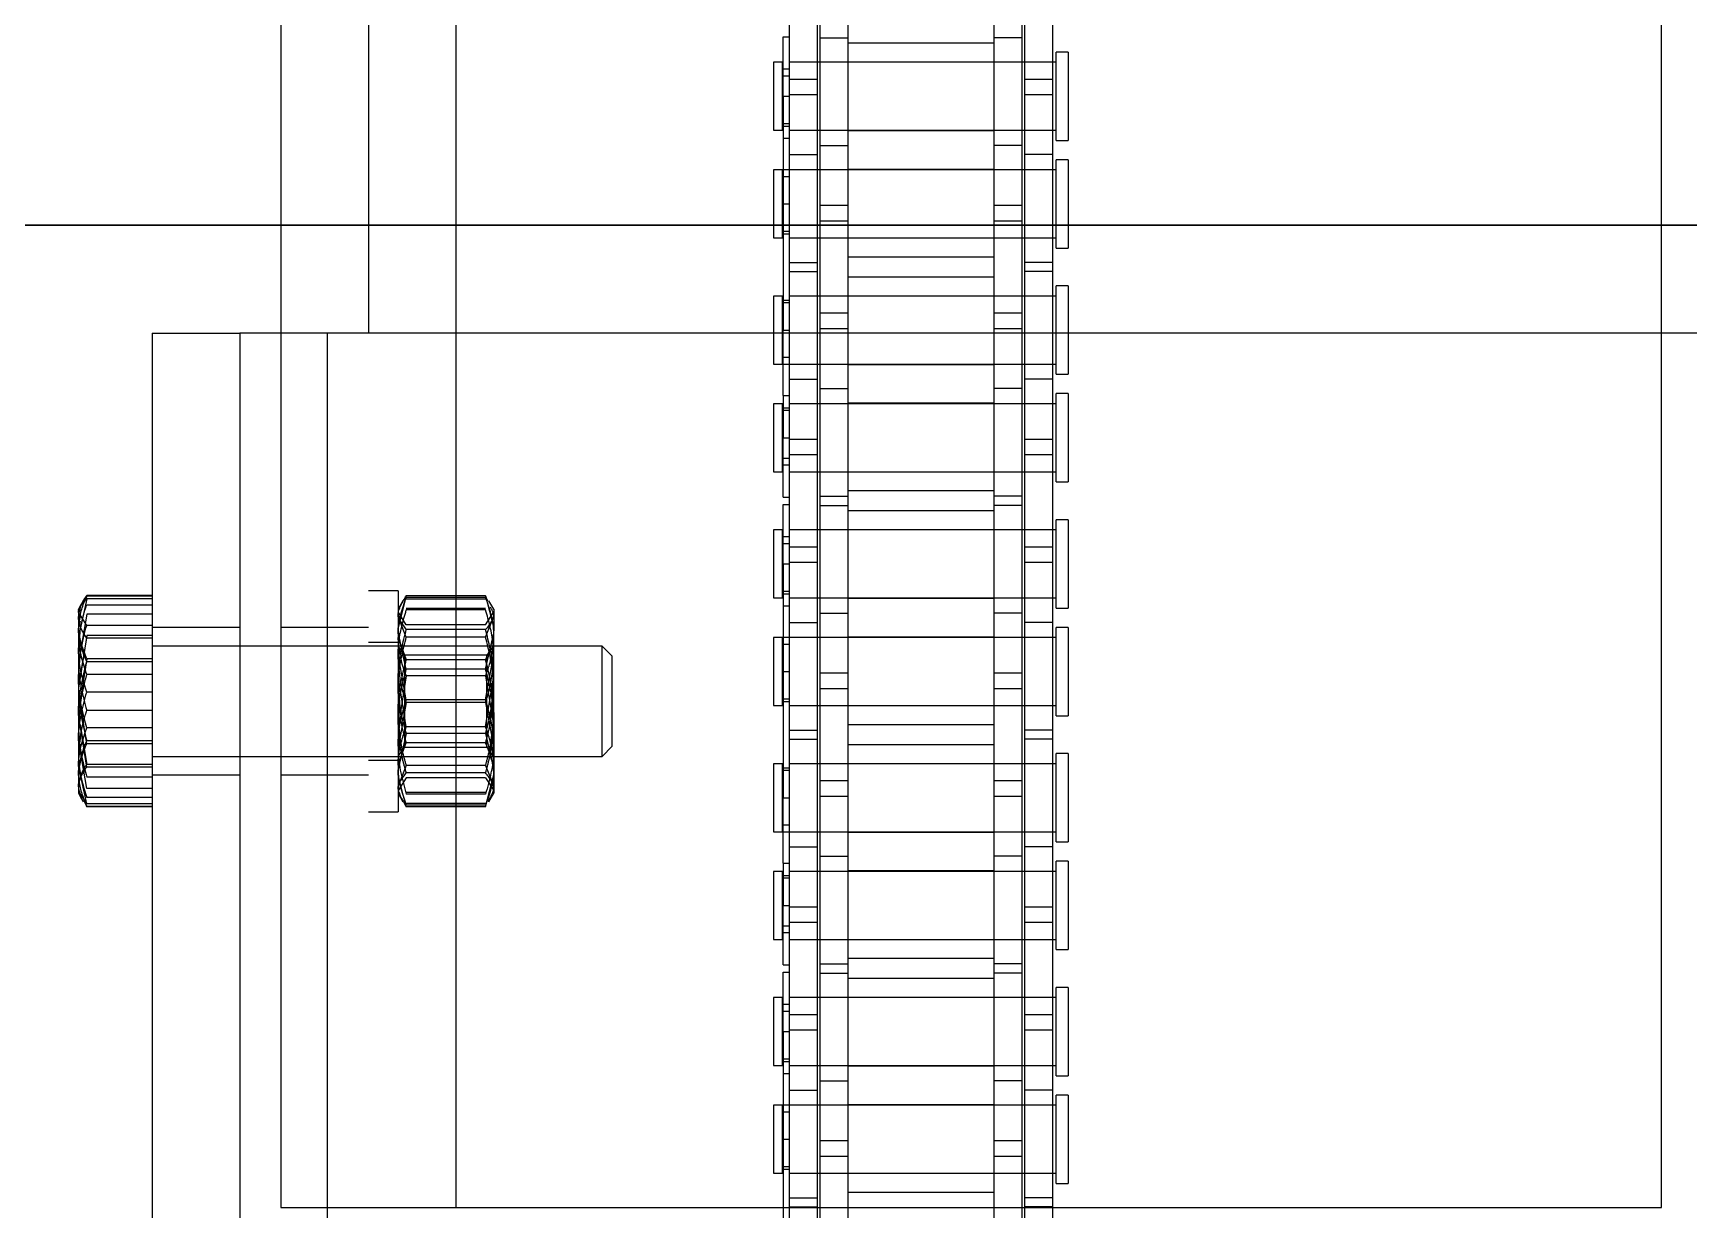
# Model space of a CAD drawing. Header units: metres. Extents: x 0 to 63075, y 0 to 44550.
# Drawn here: x 14301.8 to 14391.7, y 28099.4 to 28163.3 of the extents above; entities that cross this region are included whole.
import ezdxf

# ---------------------------------------------------------------- set-up
doc = ezdxf.new("R2010")
doc.units = ezdxf.units.M
doc.header["$LTSCALE"] = 75
for name, pattern in [('CENTER2', [28.575, 19.05, -3.175, 3.175, -3.175]), ('CENTERX2', [101.6, 63.5, -12.7, 12.7, -12.7]), ('HIDDEN2', [4.7625, 3.175, -1.5875])]:
    doc.linetypes.add(name, pattern=pattern)
for name, color, linetype in [('SC1', 7, 'CENTER2'), ('SDM', 7, 'Continuous'), ('SL1', 8, 'Continuous'), ('SL4', 4, 'Continuous'), ('ST1', 7, 'HIDDEN2')]:
    doc.layers.add(name, color=color, linetype=linetype)

# ---------------------------------------------------------------- blocks, each defined once
blk = doc.blocks.new('A$C29c634ac')
at = {"layer": 'SL1'}
for p, q in [((0, 5484.469), (12183.076, 5484.469)), ((8784.275, 5484.469), (0, 5484.469))]:
    blk.add_line(p, q, dxfattribs=at)
blk = doc.blocks.new('A$Ca53c419a')
at = {"layer": 'SL4'}
for p, q in [((3691.648, 506.316), (3693.706, 506.763)), ((3692.048, 506.58), (3691.648, 506.316)), ((3692.01, 506.645), (3691.789, 506.518)), ((3692.213, 506.763), (3692.01, 506.645)), ((3693.706, 506.763), (3692.213, 506.763)), ((3698.546, 506.763), (3693.706, 506.763)), ((3702.052, 506.763), (3698.546, 506.763)), ((3701.328, 506.316), (3702.052, 506.763)), ((3702.213, 506.763), (3702.052, 506.763)), ((3702.415, 506.645), (3702.213, 506.763)), ((3691.475, 502.763), (3691.475, 506.316)), ((3691.498, 502.763), (3691.498, 506.316)), ((3691.648, 502.763), (3691.648, 506.316)), ((3695.763, 502.763), (3695.763, 506.316)), ((3701.328, 502.763), (3701.328, 506.316)), ((3702.777, 502.763), (3702.777, 506.316)), ((3702.927, 502.763), (3702.927, 506.316)), ((3702.95, 502.763), (3702.95, 506.316)), ((3717.213, 502.763), (3617.213, 502.763)), ((3717.213, 502.763), (3717.213, 498)), ((3717.213, 498), (3617.213, 498)), ((3694.213, 498), (3694.213, 495.765)), ((3700.213, 495.765), (3700.213, 498)), ((3717.213, 495.765), (3717.213, 498)), ((4619.715, 495.765), (3669.713, 495.765)), ((3669.713, 495.765), (3669.713, 486.24)), ((3664.713, 493.238), (3669.713, 493.238)), ((3669.713, 486.24), (3669.713, 420.765)), ((3669.713, 486.24), (4459.475, 486.24)), ((3669.75, 468.157), (3664.73, 468.157)), ((3669.713, 468.489), (3666.575, 468.489)), ((3669.75, 466.637), (3664.713, 466.637)), ((3669.713, 466.485), (3664.713, 466.485)), ((3669.713, 464.965), (3664.713, 464.965)), ((3669.713, 457.035), (3664.713, 457.035)), ((3669.713, 455.515), (3664.713, 455.515)), ((3669.75, 455.363), (3664.713, 455.363)), ((3669.75, 453.843), (3664.713, 453.843)), ((3669.713, 420.765), (4338.528, 420.765)), ((3717.213, 281.235), (3717.213, 420.765))]:
    blk.add_line(p, q, dxfattribs=at)
for points, knots in [([(3693.706, 506.763), (3693.755, 506.762), (3694.449, 506.756), (3695.13, 506.528), (3695.763, 506.316)], [0, 0, 0, 0, 0.070201, 1, 1, 1, 1]), ([(3695.763, 506.316), (3696.468, 506.499), (3697.386, 506.736), (3698.327, 506.758), (3698.546, 506.763)], [0, 0, 0, 0, 0.768151, 1, 1, 1, 1]), ([(3698.546, 506.763), (3699.289, 506.706), (3700.231, 506.635), (3701.137, 506.372), (3701.328, 506.316)], [0, 0, 0, 0, 0.788999, 1, 1, 1, 1]), ([(3702.052, 506.763), (3702.07, 506.762), (3702.314, 506.756), (3702.554, 506.528), (3702.777, 506.316)], [0, 0, 0, 0, 0.070201, 1, 1, 1, 1])]:
    blk.add_open_spline(points, degree=3, knots=knots, dxfattribs=at)
at = {"layer": 'ST1'}
for p, q in [((3691.775, 506.459), (3691.475, 506.316)), ((3691.498, 506.316), (3691.826, 506.453)), ((3691.789, 506.518), (3691.758, 506.5)), ((3692.478, 506.316), (3695.092, 506.763)), ((3693.641, 506.316), (3696.498, 506.763)), ((3695.925, 506.673), (3693.783, 506.316)), ((3694.905, 506.316), (3697.272, 506.684)), ((3699.52, 506.316), (3697.153, 506.684)), ((3700.784, 506.316), (3697.927, 506.763)), ((3698.5, 506.673), (3700.642, 506.316)), ((3701.947, 506.316), (3699.333, 506.763)), ((3702.777, 506.316), (3700.719, 506.763)), ((3701.571, 506.675), (3701.235, 506.763)), ((3702.194, 506.763), (3702.213, 506.763)), ((3702.636, 506.518), (3702.415, 506.645)), ((3702.927, 506.316), (3702.599, 506.453)), ((3702.667, 506.5), (3702.636, 506.518)), ((3691.475, 506.316), (3691.624, 506.355)), ((3691.984, 502.763), (3691.984, 506.316)), ((3692.478, 502.763), (3692.478, 506.316)), ((3693.097, 502.763), (3693.097, 506.316)), ((3693.641, 502.763), (3693.641, 506.316)), ((3693.783, 502.763), (3693.783, 506.316)), ((3694.905, 502.763), (3694.905, 506.316)), ((3695.07, 502.763), (3695.07, 506.316)), ((3696.719, 502.763), (3696.719, 506.316)), ((3697.706, 502.763), (3697.706, 506.316)), ((3698.662, 502.763), (3698.662, 506.316)), ((3699.355, 502.763), (3699.355, 506.316)), ((3699.52, 502.763), (3699.52, 506.316)), ((3700.642, 502.763), (3700.642, 506.316)), ((3700.784, 502.763), (3700.784, 506.316)), ((3701.947, 502.763), (3701.947, 506.316)), ((3702.441, 502.763), (3702.441, 506.316)), ((3693.212, 502.763), (3693.212, 498)), ((3694.213, 502.763), (3694.213, 498)), ((3700.213, 498), (3700.213, 502.763)), ((3701.213, 498), (3701.213, 502.763)), ((3693.212, 495.765), (3693.212, 491.003)), ((3694.213, 495.765), (3694.213, 478.317)), ((3700.213, 478.317), (3700.213, 495.765)), ((3701.213, 491.003), (3701.213, 495.765)), ((3717.213, 493.238), (3717.213, 495.765)), ((3617.213, 493.238), (3717.213, 493.238)), ((3669.713, 493.238), (3717.213, 493.238)), ((3717.213, 420.765), (3717.213, 493.238)), ((4669.713, 491.003), (3669.713, 491.003)), ((3691.213, 491.003), (3691.213, 489.403)), ((3694.013, 491.003), (3694.013, 489.403)), ((3700.412, 489.403), (3700.412, 491.003)), ((3703.213, 489.403), (3703.213, 491.003)), ((3698.812, 489.403), (3691.213, 489.403)), ((3691.483, 488.956), (3693.222, 489.403)), ((3692.213, 489.403), (3691.751, 489.136)), ((3693.053, 488.956), (3692.359, 489.403)), ((3693.733, 488.956), (3692.608, 489.403)), ((3695.465, 488.956), (3693.519, 489.403)), ((3694.213, 489.403), (3694.713, 489.052)), ((3697.138, 488.956), (3694.657, 489.403)), ((3695.824, 488.956), (3698.598, 489.403)), ((3698.601, 488.956), (3695.827, 489.403)), ((3697.287, 488.956), (3699.768, 489.403)), ((3703.213, 489.403), (3698.812, 489.403)), ((3698.96, 488.956), (3700.906, 489.403)), ((3699.713, 489.052), (3700.213, 489.403)), ((3700.692, 488.956), (3701.817, 489.403)), ((3702.942, 488.956), (3701.203, 489.403)), ((3701.372, 488.956), (3702.066, 489.403)), ((3702.674, 489.136), (3702.213, 489.403)), ((3691.483, 484.649), (3691.483, 488.956)), ((3691.573, 484.649), (3691.573, 488.956)), ((3691.665, 484.649), (3691.665, 488.956)), ((3692.176, 484.649), (3692.176, 488.956)), ((3692.25, 484.649), (3692.25, 488.956)), ((3693.053, 484.649), (3693.053, 488.956)), ((3693.321, 484.649), (3693.321, 488.956)), ((3693.733, 484.649), (3693.733, 488.956)), ((3696.905, 489.052), (3694.713, 489.052)), ((3694.713, 489.052), (3694.713, 484.578)), ((3694.962, 484.649), (3694.962, 488.956)), ((3695.465, 484.649), (3695.465, 488.956)), ((3695.824, 484.649), (3695.824, 488.956)), ((3699.713, 489.052), (3696.905, 489.052)), ((3697.138, 484.649), (3697.138, 488.956)), ((3697.287, 484.649), (3697.287, 488.956)), ((3698.601, 484.649), (3698.601, 488.956)), ((3698.96, 484.649), (3698.96, 488.956)), ((3699.463, 484.649), (3699.463, 488.956)), ((3699.713, 484.578), (3699.713, 489.052)), ((3700.692, 484.649), (3700.692, 488.956)), ((3701.104, 484.649), (3701.104, 488.956)), ((3701.372, 484.649), (3701.372, 488.956)), ((3702.175, 484.649), (3702.175, 488.956)), ((3702.249, 484.649), (3702.249, 488.956)), ((3702.76, 484.649), (3702.76, 488.956)), ((3702.852, 484.649), (3702.852, 488.956)), ((3702.942, 484.649), (3702.942, 488.956)), ((3669.713, 486.24), (4459.475, 486.24)), ((3691.483, 484.649), (3693.222, 484.202)), ((3691.751, 484.469), (3692.213, 484.202)), ((3692.608, 484.202), (3692.213, 484.202)), ((3693.053, 484.649), (3692.359, 484.202)), ((3693.733, 484.649), (3692.608, 484.202)), ((3696.598, 484.202), (3692.608, 484.202)), ((3695.465, 484.649), (3693.519, 484.202)), ((3694.713, 484.578), (3694.213, 484.228)), ((3694.213, 484.228), (3696.844, 484.228)), ((3694.213, 484.228), (3694.213, 484.202)), ((3697.138, 484.649), (3694.657, 484.202)), ((3694.713, 484.578), (3699.713, 484.578)), ((3695.824, 484.649), (3698.598, 484.202)), ((3698.601, 484.649), (3695.827, 484.202)), ((3696.598, 484.202), (3701.203, 484.202)), ((3696.844, 484.228), (3700.213, 484.228)), ((3697.287, 484.649), (3699.768, 484.202)), ((3698.96, 484.649), (3700.906, 484.202)), ((3700.213, 484.228), (3699.713, 484.578)), ((3700.213, 484.202), (3700.213, 484.228)), ((3700.692, 484.649), (3701.817, 484.202)), ((3702.942, 484.649), (3701.203, 484.202)), ((3702.213, 484.202), (3701.203, 484.202)), ((3701.372, 484.649), (3702.066, 484.202)), ((3702.213, 484.202), (3702.674, 484.469)), ((3702.643, 484.522), (3702.942, 484.649)), ((3694.213, 478.317), (3700.213, 478.317)), ((3694.213, 478.317), (3694.767, 477.763)), ((3694.767, 477.763), (3699.658, 477.763)), ((3699.658, 477.763), (3700.213, 478.317)), ((3675.272, 469), (3671.582, 469)), ((3671.582, 469), (3671.582, 468.526)), ((3675.272, 468.526), (3675.272, 469)), ((3681.12, 469), (3677.43, 469)), ((3677.43, 469), (3677.43, 468.526)), ((3681.12, 468.526), (3681.12, 469)), ((3687.972, 469), (3684.282, 469)), ((3684.282, 469), (3684.282, 468.526)), ((3687.972, 468.526), (3687.972, 469)), ((3693.82, 469), (3690.13, 469)), ((3690.13, 469), (3690.13, 468.526)), ((3693.82, 468.526), (3693.82, 469)), ((3700.672, 469), (3696.982, 469)), ((3696.982, 469), (3696.982, 468.526)), ((3700.672, 468.526), (3700.672, 469)), ((3706.52, 469), (3702.83, 469)), ((3702.83, 469), (3702.83, 468.526)), ((3706.52, 468.526), (3706.52, 469)), ((3713.372, 469), (3709.682, 469)), ((3709.682, 469), (3709.682, 468.526)), ((3713.372, 468.526), (3713.372, 469)), ((3719.22, 469), (3715.53, 469)), ((3715.53, 469), (3715.53, 468.526)), ((3719.22, 468.526), (3719.22, 469)), ((3726.072, 469), (3722.382, 469)), ((3722.382, 469), (3722.382, 468.526)), ((3726.072, 468.526), (3726.072, 469)), ((3731.92, 469), (3728.23, 469)), ((3728.23, 469), (3728.23, 468.526)), ((3731.92, 468.526), (3731.92, 469)), ((3679.275, 468.489), (3669.713, 468.489)), ((3669.75, 468.157), (3669.75, 466.637)), ((3676.1, 468.157), (3669.75, 468.157)), ((3670.252, 468.157), (3670.252, 466.637)), ((3671.582, 468.526), (3675.272, 468.526)), ((3671.582, 468.157), (3671.582, 466.637)), ((3671.582, 468.157), (3671.582, 453.659)), ((3671.808, 468.489), (3671.808, 468.157)), ((3671.951, 468.526), (3671.951, 468.157)), ((3673.427, 468.489), (3673.427, 468.157)), ((3674.903, 468.157), (3674.903, 468.526)), ((3675.272, 466.637), (3675.272, 468.489)), ((3675.272, 453.659), (3675.272, 468.157)), ((3676.1, 468.157), (3676.1, 466.637)), ((3685.195, 468.157), (3676.1, 468.157)), ((3676.979, 468.157), (3676.979, 468.489)), ((3677.43, 468.526), (3681.12, 468.526)), ((3677.43, 468.157), (3677.43, 466.637)), ((3677.43, 468.157), (3677.43, 453.659)), ((3677.656, 468.489), (3677.656, 468.157)), ((3677.799, 468.526), (3677.799, 468.157)), ((3679.275, 468.489), (3679.275, 468.157)), ((3679.275, 468.489), (3682.506, 468.489)), ((3679.347, 466.637), (3679.347, 468.157)), ((3680.207, 468.157), (3680.207, 466.637)), ((3680.382, 468.489), (3680.382, 468.157)), ((3680.751, 468.157), (3680.751, 468.526)), ((3681.12, 466.637), (3681.12, 468.157)), ((3681.12, 453.659), (3681.12, 468.157)), ((3682.506, 468.489), (3682.506, 468.157)), ((3682.896, 468.489), (3682.896, 468.157)), ((3682.896, 468.489), (3686.127, 468.489)), ((3684.282, 468.526), (3687.972, 468.526)), ((3684.282, 468.157), (3684.282, 466.637)), ((3684.282, 468.157), (3684.282, 453.659)), ((3684.651, 468.526), (3684.651, 468.157)), ((3685.02, 468.489), (3685.02, 468.157)), ((3686.055, 468.157), (3685.195, 468.157)), ((3685.195, 466.637), (3685.195, 468.157)), ((3695.15, 468.157), (3686.055, 468.157)), ((3686.055, 468.157), (3686.055, 466.637)), ((3686.127, 468.489), (3686.127, 468.157)), ((3688.423, 468.489), (3686.127, 468.489)), ((3687.603, 468.157), (3687.603, 468.526)), ((3687.746, 468.489), (3687.746, 468.157)), ((3687.972, 466.637), (3687.972, 468.157)), ((3687.972, 453.659), (3687.972, 468.157)), ((3688.423, 468.489), (3691.975, 468.489)), ((3688.423, 468.489), (3688.423, 468.157)), ((3689.302, 468.157), (3689.302, 466.637)), ((3690.13, 468.526), (3693.82, 468.526)), ((3690.13, 468.489), (3690.13, 466.637)), ((3690.13, 468.157), (3690.13, 453.659)), ((3690.499, 468.526), (3690.499, 468.157)), ((3691.975, 468.489), (3691.975, 468.157)), ((3704.675, 468.489), (3691.975, 468.489)), ((3693.451, 468.157), (3693.451, 468.526)), ((3693.594, 468.489), (3693.594, 468.157)), ((3693.82, 466.637), (3693.82, 468.157)), ((3693.82, 453.659), (3693.82, 468.157)), ((3695.15, 468.157), (3695.15, 466.637)), ((3701.5, 468.157), (3695.15, 468.157)), ((3695.652, 468.157), (3695.652, 466.637)), ((3696.982, 468.526), (3700.672, 468.526)), ((3696.982, 468.157), (3696.982, 466.637)), ((3696.982, 468.157), (3696.982, 453.659)), ((3697.208, 468.489), (3697.208, 468.157)), ((3697.351, 468.526), (3697.351, 468.157)), ((3698.827, 468.489), (3698.827, 468.157)), ((3700.303, 468.157), (3700.303, 468.526)), ((3700.672, 466.637), (3700.672, 468.489)), ((3700.672, 453.659), (3700.672, 468.157)), ((3701.5, 468.157), (3701.5, 466.637)), ((3710.595, 468.157), (3701.5, 468.157)), ((3702.379, 468.157), (3702.379, 468.489)), ((3702.83, 468.526), (3706.52, 468.526)), ((3702.83, 468.157), (3702.83, 466.637)), ((3702.83, 468.157), (3702.83, 453.659)), ((3703.056, 468.489), (3703.056, 468.157)), ((3703.199, 468.526), (3703.199, 468.157)), ((3704.675, 468.489), (3704.675, 468.157)), ((3704.675, 468.489), (3707.906, 468.489)), ((3704.747, 466.637), (3704.747, 468.157)), ((3705.607, 468.157), (3705.607, 466.637)), ((3705.782, 468.489), (3705.782, 468.157)), ((3706.151, 468.157), (3706.151, 468.526)), ((3706.52, 466.637), (3706.52, 468.157)), ((3706.52, 453.659), (3706.52, 468.157)), ((3707.906, 468.489), (3707.906, 468.157)), ((3708.296, 468.489), (3708.296, 468.157)), ((3708.296, 468.489), (3711.527, 468.489)), ((3709.682, 468.526), (3713.372, 468.526)), ((3709.682, 468.157), (3709.682, 466.637)), ((3709.682, 468.157), (3709.682, 453.659)), ((3710.051, 468.526), (3710.051, 468.157)), ((3710.42, 468.489), (3710.42, 468.157)), ((3711.455, 468.157), (3710.595, 468.157)), ((3710.595, 466.637), (3710.595, 468.157)), ((3720.55, 468.157), (3711.455, 468.157)), ((3711.455, 468.157), (3711.455, 466.637)), ((3711.527, 468.489), (3711.527, 468.157)), ((3713.823, 468.489), (3711.527, 468.489)), ((3713.003, 468.157), (3713.003, 468.526)), ((3713.146, 468.489), (3713.146, 468.157)), ((3713.372, 466.637), (3713.372, 468.157)), ((3713.372, 453.659), (3713.372, 468.157)), ((3713.823, 468.489), (3717.375, 468.489)), ((3713.823, 468.489), (3713.823, 468.157)), ((3714.702, 468.157), (3714.702, 466.637)), ((3715.53, 468.526), (3719.22, 468.526)), ((3715.53, 468.489), (3715.53, 466.637)), ((3715.53, 468.157), (3715.53, 453.659)), ((3715.899, 468.526), (3715.899, 468.157)), ((3717.375, 468.489), (3717.375, 468.157)), ((3730.075, 468.489), (3717.375, 468.489)), ((3718.851, 468.157), (3718.851, 468.526)), ((3718.994, 468.489), (3718.994, 468.157)), ((3719.22, 466.637), (3719.22, 468.157)), ((3719.22, 453.659), (3719.22, 468.157)), ((3720.55, 468.157), (3720.55, 466.637)), ((3726.9, 468.157), (3720.55, 468.157)), ((3721.052, 468.157), (3721.052, 466.637)), ((3722.382, 468.526), (3726.072, 468.526)), ((3722.382, 468.157), (3722.382, 466.637)), ((3722.382, 468.157), (3722.382, 453.659)), ((3722.608, 468.489), (3722.608, 468.157)), ((3722.751, 468.526), (3722.751, 468.157)), ((3724.227, 468.489), (3724.227, 468.157)), ((3725.703, 468.157), (3725.703, 468.526)), ((3726.072, 466.637), (3726.072, 468.489)), ((3726.072, 453.659), (3726.072, 468.157)), ((3726.9, 468.157), (3726.9, 466.637)), ((3735.995, 468.157), (3726.9, 468.157)), ((3727.779, 468.157), (3727.779, 468.489)), ((3728.23, 468.526), (3731.92, 468.526)), ((3728.23, 468.157), (3728.23, 466.637)), ((3728.23, 468.157), (3728.23, 453.659)), ((3728.456, 468.489), (3728.456, 468.157)), ((3728.599, 468.526), (3728.599, 468.157)), ((3730.075, 468.489), (3730.075, 468.157)), ((3730.075, 468.489), (3733.306, 468.489)), ((3730.147, 466.637), (3730.147, 468.157)), ((3731.007, 468.157), (3731.007, 466.637)), ((3731.182, 468.489), (3731.182, 468.157)), ((3731.551, 468.157), (3731.551, 468.526)), ((3731.92, 466.637), (3731.92, 468.157)), ((3731.92, 453.659), (3731.92, 468.157)), ((3733.306, 468.489), (3733.306, 468.157)), ((3672.495, 466.485), (3669.713, 466.485)), ((3676.1, 466.637), (3669.75, 466.637)), ((3671.582, 466.485), (3671.582, 464.965)), ((3673.355, 466.485), (3672.495, 466.485)), ((3672.495, 464.965), (3672.495, 466.485)), ((3682.45, 466.485), (3673.355, 466.485)), ((3673.355, 466.485), (3673.355, 464.965)), ((3675.272, 464.965), (3675.272, 466.485)), ((3685.195, 466.637), (3676.1, 466.637)), ((3676.602, 466.485), (3676.602, 464.965)), ((3677.43, 466.485), (3677.43, 464.965)), ((3681.12, 464.965), (3681.12, 466.485)), ((3682.45, 466.485), (3682.45, 464.965)), ((3688.8, 466.485), (3682.45, 466.485)), ((3682.952, 466.485), (3682.952, 464.965)), ((3684.282, 466.485), (3684.282, 464.965)), ((3686.055, 466.637), (3685.195, 466.637)), ((3695.15, 466.637), (3686.055, 466.637)), ((3687.972, 464.965), (3687.972, 466.485)), ((3688.8, 466.485), (3688.8, 464.965)), ((3697.895, 466.485), (3688.8, 466.485)), ((3690.13, 466.485), (3690.13, 464.965)), ((3692.047, 464.965), (3692.047, 466.485)), ((3692.907, 466.485), (3692.907, 464.965)), ((3693.82, 464.965), (3693.82, 466.485)), ((3701.5, 466.637), (3695.15, 466.637)), ((3696.982, 466.485), (3696.982, 464.965)), ((3698.755, 466.485), (3697.895, 466.485)), ((3697.895, 464.965), (3697.895, 466.485)), ((3707.85, 466.485), (3698.755, 466.485)), ((3698.755, 466.485), (3698.755, 464.965)), ((3700.672, 464.965), (3700.672, 466.485)), ((3710.595, 466.637), (3701.5, 466.637)), ((3702.002, 466.485), (3702.002, 464.965)), ((3702.83, 466.485), (3702.83, 464.965)), ((3706.52, 464.965), (3706.52, 466.485)), ((3707.85, 466.485), (3707.85, 464.965)), ((3714.2, 466.485), (3707.85, 466.485)), ((3708.352, 466.485), (3708.352, 464.965)), ((3709.682, 466.485), (3709.682, 464.965)), ((3711.455, 466.637), (3710.595, 466.637)), ((3720.55, 466.637), (3711.455, 466.637)), ((3713.372, 464.965), (3713.372, 466.485)), ((3714.2, 466.485), (3714.2, 464.965)), ((3723.295, 466.485), (3714.2, 466.485)), ((3715.53, 466.485), (3715.53, 464.965)), ((3717.447, 464.965), (3717.447, 466.485)), ((3718.307, 466.485), (3718.307, 464.965)), ((3719.22, 464.965), (3719.22, 466.485)), ((3726.9, 466.637), (3720.55, 466.637)), ((3722.382, 466.485), (3722.382, 464.965)), ((3724.155, 466.485), (3723.295, 466.485)), ((3723.295, 464.965), (3723.295, 466.485)), ((3733.25, 466.485), (3724.155, 466.485)), ((3724.155, 466.485), (3724.155, 464.965)), ((3726.072, 464.965), (3726.072, 466.485)), ((3735.995, 466.637), (3726.9, 466.637)), ((3727.402, 466.485), (3727.402, 464.965)), ((3728.23, 466.485), (3728.23, 464.965)), ((3731.92, 464.965), (3731.92, 466.485)), ((3733.25, 466.485), (3733.25, 464.965)), ((3739.6, 466.485), (3733.25, 466.485)), ((3672.495, 464.965), (3669.713, 464.965)), ((3670.535, 457.035), (3670.535, 464.965)), ((3671.582, 464.965), (3671.582, 457.035)), ((3673.355, 464.965), (3672.495, 464.965)), ((3682.45, 464.965), (3673.355, 464.965)), ((3675.272, 457.035), (3675.272, 464.965)), ((3675.315, 464.965), (3675.315, 457.035)), ((3677.387, 457.035), (3677.387, 464.965)), ((3677.43, 464.965), (3677.43, 457.035)), ((3681.12, 457.035), (3681.12, 464.965)), ((3682.167, 464.965), (3682.167, 457.035)), ((3688.8, 464.965), (3682.45, 464.965)), ((3683.235, 457.035), (3683.235, 464.965)), ((3684.282, 464.965), (3684.282, 457.035)), ((3687.972, 457.035), (3687.972, 464.965)), ((3688.015, 464.965), (3688.015, 457.035)), ((3697.895, 464.965), (3688.8, 464.965)), ((3690.087, 457.035), (3690.087, 464.965)), ((3690.13, 464.965), (3690.13, 457.035)), ((3693.82, 457.035), (3693.82, 464.965)), ((3694.867, 464.965), (3694.867, 457.035)), ((3695.935, 457.035), (3695.935, 464.965)), ((3696.982, 464.965), (3696.982, 457.035)), ((3698.755, 464.965), (3697.895, 464.965)), ((3707.85, 464.965), (3698.755, 464.965)), ((3700.672, 457.035), (3700.672, 464.965)), ((3700.715, 464.965), (3700.715, 457.035)), ((3702.787, 457.035), (3702.787, 464.965)), ((3702.83, 464.965), (3702.83, 457.035)), ((3706.52, 457.035), (3706.52, 464.965)), ((3707.567, 464.965), (3707.567, 457.035)), ((3714.2, 464.965), (3707.85, 464.965)), ((3708.635, 457.035), (3708.635, 464.965)), ((3709.682, 464.965), (3709.682, 457.035)), ((3713.372, 457.035), (3713.372, 464.965)), ((3713.415, 464.965), (3713.415, 457.035)), ((3723.295, 464.965), (3714.2, 464.965)), ((3715.487, 457.035), (3715.487, 464.965)), ((3715.53, 464.965), (3715.53, 457.035)), ((3719.22, 457.035), (3719.22, 464.965)), ((3720.267, 464.965), (3720.267, 457.035)), ((3721.335, 457.035), (3721.335, 464.965)), ((3722.382, 464.965), (3722.382, 457.035)), ((3724.155, 464.965), (3723.295, 464.965)), ((3733.25, 464.965), (3724.155, 464.965)), ((3726.072, 457.035), (3726.072, 464.965)), ((3726.115, 464.965), (3726.115, 457.035)), ((3728.187, 457.035), (3728.187, 464.965)), ((3728.23, 464.965), (3728.23, 457.035)), ((3731.92, 457.035), (3731.92, 464.965)), ((3732.967, 464.965), (3732.967, 457.035)), ((3739.6, 464.965), (3733.25, 464.965)), ((3672.495, 457.035), (3669.713, 457.035)), ((3671.582, 457.035), (3671.582, 455.515)), ((3673.355, 457.035), (3672.495, 457.035)), ((3672.495, 455.515), (3672.495, 457.035)), ((3682.45, 457.035), (3673.355, 457.035)), ((3673.355, 457.035), (3673.355, 455.515)), ((3675.272, 455.515), (3675.272, 457.035)), ((3676.602, 455.515), (3676.602, 457.035)), ((3677.43, 457.035), (3677.43, 455.515)), ((3681.12, 455.515), (3681.12, 457.035)), ((3682.45, 455.515), (3682.45, 457.035)), ((3688.8, 457.035), (3682.45, 457.035)), ((3682.952, 455.515), (3682.952, 457.035)), ((3684.282, 457.035), (3684.282, 455.515)), ((3687.972, 455.515), (3687.972, 457.035)), ((3688.8, 455.515), (3688.8, 457.035)), ((3697.895, 457.035), (3688.8, 457.035)), ((3690.13, 457.035), (3690.13, 455.515)), ((3692.047, 455.515), (3692.047, 457.035)), ((3692.907, 457.035), (3692.907, 455.515)), ((3693.82, 455.515), (3693.82, 457.035)), ((3696.982, 457.035), (3696.982, 455.515)), ((3698.755, 457.035), (3697.895, 457.035)), ((3697.895, 455.515), (3697.895, 457.035)), ((3707.85, 457.035), (3698.755, 457.035)), ((3698.755, 457.035), (3698.755, 455.515)), ((3700.672, 455.515), (3700.672, 457.035)), ((3702.002, 455.515), (3702.002, 457.035)), ((3702.83, 457.035), (3702.83, 455.515)), ((3706.52, 455.515), (3706.52, 457.035)), ((3707.85, 455.515), (3707.85, 457.035)), ((3714.2, 457.035), (3707.85, 457.035)), ((3708.352, 455.515), (3708.352, 457.035)), ((3709.682, 457.035), (3709.682, 455.515)), ((3713.372, 455.515), (3713.372, 457.035)), ((3714.2, 455.515), (3714.2, 457.035)), ((3723.295, 457.035), (3714.2, 457.035)), ((3715.53, 457.035), (3715.53, 455.515)), ((3717.447, 455.515), (3717.447, 457.035)), ((3718.307, 457.035), (3718.307, 455.515)), ((3719.22, 455.515), (3719.22, 457.035)), ((3722.382, 457.035), (3722.382, 455.515)), ((3724.155, 457.035), (3723.295, 457.035)), ((3723.295, 455.515), (3723.295, 457.035)), ((3733.25, 457.035), (3724.155, 457.035)), ((3724.155, 457.035), (3724.155, 455.515)), ((3726.072, 455.515), (3726.072, 457.035)), ((3727.402, 455.515), (3727.402, 457.035)), ((3728.23, 457.035), (3728.23, 455.515)), ((3731.92, 455.515), (3731.92, 457.035)), ((3733.25, 455.515), (3733.25, 457.035)), ((3739.6, 457.035), (3733.25, 457.035)), ((3672.495, 455.515), (3669.713, 455.515)), ((3669.75, 453.843), (3669.75, 455.363)), ((3676.1, 455.363), (3669.75, 455.363)), ((3670.252, 453.843), (3670.252, 455.363)), ((3671.582, 455.363), (3671.582, 453.843)), ((3673.355, 455.515), (3672.495, 455.515)), ((3682.45, 455.515), (3673.355, 455.515)), ((3675.272, 453.843), (3675.272, 455.363)), ((3676.1, 453.843), (3676.1, 455.363)), ((3685.195, 455.363), (3676.1, 455.363)), ((3677.43, 455.363), (3677.43, 453.843)), ((3679.347, 453.843), (3679.347, 455.363)), ((3680.207, 455.363), (3680.207, 453.843)), ((3681.12, 453.843), (3681.12, 455.363)), ((3688.8, 455.515), (3682.45, 455.515)), ((3684.282, 455.363), (3684.282, 453.843)), ((3686.055, 455.363), (3685.195, 455.363)), ((3685.195, 453.843), (3685.195, 455.363)), ((3695.15, 455.363), (3686.055, 455.363)), ((3686.055, 455.363), (3686.055, 453.843)), ((3687.972, 453.843), (3687.972, 455.363)), ((3697.895, 455.515), (3688.8, 455.515)), ((3689.302, 453.843), (3689.302, 455.363)), ((3690.13, 455.363), (3690.13, 453.843)), ((3693.82, 453.843), (3693.82, 455.363)), ((3695.15, 453.843), (3695.15, 455.363)), ((3701.5, 455.363), (3695.15, 455.363)), ((3695.652, 453.843), (3695.652, 455.363)), ((3696.982, 455.363), (3696.982, 453.843)), ((3698.755, 455.515), (3697.895, 455.515)), ((3707.85, 455.515), (3698.755, 455.515)), ((3700.672, 453.843), (3700.672, 455.363)), ((3701.5, 453.843), (3701.5, 455.363)), ((3710.595, 455.363), (3701.5, 455.363)), ((3702.83, 455.363), (3702.83, 453.843)), ((3704.747, 453.843), (3704.747, 455.363)), ((3705.607, 455.363), (3705.607, 453.843)), ((3706.52, 453.843), (3706.52, 455.363)), ((3714.2, 455.515), (3707.85, 455.515)), ((3709.682, 455.363), (3709.682, 453.843)), ((3711.455, 455.363), (3710.595, 455.363)), ((3710.595, 453.843), (3710.595, 455.363)), ((3720.55, 455.363), (3711.455, 455.363)), ((3711.455, 455.363), (3711.455, 453.843)), ((3713.372, 453.843), (3713.372, 455.363)), ((3723.295, 455.515), (3714.2, 455.515)), ((3714.702, 453.843), (3714.702, 455.363)), ((3715.53, 455.363), (3715.53, 453.843)), ((3719.22, 453.843), (3719.22, 455.363)), ((3720.55, 453.843), (3720.55, 455.363)), ((3726.9, 455.363), (3720.55, 455.363)), ((3721.052, 453.843), (3721.052, 455.363)), ((3722.382, 455.363), (3722.382, 453.843)), ((3724.155, 455.515), (3723.295, 455.515)), ((3733.25, 455.515), (3724.155, 455.515)), ((3726.072, 453.843), (3726.072, 455.363)), ((3726.9, 453.843), (3726.9, 455.363)), ((3735.995, 455.363), (3726.9, 455.363)), ((3728.23, 455.363), (3728.23, 453.843)), ((3730.147, 453.843), (3730.147, 455.363)), ((3731.007, 455.363), (3731.007, 453.843)), ((3731.92, 453.843), (3731.92, 455.363)), ((3739.6, 455.515), (3733.25, 455.515)), ((3676.1, 453.843), (3669.75, 453.843)), ((3671.028, 453.659), (3675.825, 453.659)), ((3671.028, 453.659), (3671.028, 453)), ((3675.825, 453), (3675.825, 453.659)), ((3685.195, 453.843), (3676.1, 453.843)), ((3676.877, 453.659), (3681.674, 453.659)), ((3676.877, 453.659), (3676.877, 453)), ((3681.674, 453), (3681.674, 453.659)), ((3683.728, 453.659), (3688.525, 453.659)), ((3683.728, 453.659), (3683.728, 453)), ((3686.055, 453.843), (3685.195, 453.843)), ((3695.15, 453.843), (3686.055, 453.843)), ((3688.525, 453), (3688.525, 453.659)), ((3689.577, 453.659), (3694.374, 453.659)), ((3689.577, 453.659), (3689.577, 453)), ((3694.374, 453), (3694.374, 453.659)), ((3701.5, 453.843), (3695.15, 453.843)), ((3696.428, 453.659), (3701.225, 453.659)), ((3696.428, 453.659), (3696.428, 453)), ((3701.225, 453), (3701.225, 453.659)), ((3710.595, 453.843), (3701.5, 453.843)), ((3702.277, 453.659), (3707.074, 453.659)), ((3702.277, 453.659), (3702.277, 453)), ((3707.074, 453), (3707.074, 453.659)), ((3709.128, 453.659), (3713.925, 453.659)), ((3709.128, 453.659), (3709.128, 453)), ((3711.455, 453.843), (3710.595, 453.843)), ((3720.55, 453.843), (3711.455, 453.843)), ((3713.925, 453), (3713.925, 453.659)), ((3714.977, 453.659), (3719.774, 453.659)), ((3714.977, 453.659), (3714.977, 453)), ((3719.774, 453), (3719.774, 453.659)), ((3726.9, 453.843), (3720.55, 453.843)), ((3721.828, 453.659), (3726.625, 453.659)), ((3721.828, 453.659), (3721.828, 453)), ((3726.625, 453), (3726.625, 453.659)), ((3735.995, 453.843), (3726.9, 453.843)), ((3727.677, 453.659), (3732.474, 453.659)), ((3727.677, 453.659), (3727.677, 453)), ((3732.474, 453), (3732.474, 453.659)), ((3675.825, 453), (3671.028, 453)), ((3681.674, 453), (3676.877, 453)), ((3688.525, 453), (3683.728, 453)), ((3694.374, 453), (3689.577, 453)), ((3701.225, 453), (3696.428, 453)), ((3707.074, 453), (3702.277, 453)), ((3713.925, 453), (3709.128, 453)), ((3719.774, 453), (3714.977, 453)), ((3726.625, 453), (3721.828, 453)), ((3732.474, 453), (3727.677, 453))]:
    blk.add_line(p, q, dxfattribs=at)
for points, knots in [([(3693.284, 506.763), (3693.144, 506.758), (3692.54, 506.736), (3691.951, 506.499), (3691.498, 506.316)], [0, 0, 0, 0, 0.231849, 1, 1, 1, 1]), ([(3694.351, 506.763), (3694.166, 506.758), (3693.364, 506.736), (3692.584, 506.499), (3691.984, 506.316)], [0, 0, 0, 0, 0.231849, 1, 1, 1, 1]), ([(3692.373, 506.763), (3692.355, 506.763), (3692.246, 506.763), (3692.138, 506.663), (3692.048, 506.58)], [0, 0, 0, 0, 0.156682, 1, 1, 1, 1]), ([(3692.629, 506.763), (3692.539, 506.762), (3692.358, 506.761), (3692.182, 506.661), (3692.094, 506.61)], [0, 0, 0, 0, 0.5023667, 1, 1, 1, 1]), ([(3692.57, 506.763), (3692.595, 506.762), (3692.957, 506.756), (3693.311, 506.528), (3693.641, 506.316)], [0, 0, 0, 0, 0.0702006, 1, 1, 1, 1]), ([(3693.783, 506.316), (3693.704, 506.372), (3693.328, 506.635), (3692.938, 506.706), (3692.629, 506.763)], [0, 0, 0, 0, 0.2110008, 1, 1, 1, 1]), ([(3695.879, 506.763), (3695.661, 506.758), (3694.72, 506.736), (3693.802, 506.499), (3693.097, 506.316)], [0, 0, 0, 0, 0.231849, 1, 1, 1, 1]), ([(3693.19, 506.763), (3693.231, 506.762), (3693.81, 506.756), (3694.377, 506.528), (3694.905, 506.316)], [0, 0, 0, 0, 0.070201, 1, 1, 1, 1]), ([(3695.07, 506.316), (3694.947, 506.372), (3694.366, 506.635), (3693.761, 506.706), (3693.284, 506.763)], [0, 0, 0, 0, 0.211001, 1, 1, 1, 1]), ([(3696.719, 506.316), (3696.556, 506.372), (3695.785, 506.635), (3694.984, 506.706), (3694.351, 506.763)], [0, 0, 0, 0, 0.211001, 1, 1, 1, 1]), ([(3697.927, 506.763), (3697.859, 506.762), (3696.894, 506.756), (3695.949, 506.528), (3695.07, 506.316)], [0, 0, 0, 0, 0.070201, 1, 1, 1, 1]), ([(3695.092, 506.763), (3695.154, 506.762), (3696.037, 506.756), (3696.902, 506.528), (3697.706, 506.316)], [0, 0, 0, 0, 0.070201, 1, 1, 1, 1]), ([(3698.662, 506.316), (3698.47, 506.372), (3697.564, 506.635), (3696.622, 506.706), (3695.879, 506.763)], [0, 0, 0, 0, 0.211001, 1, 1, 1, 1]), ([(3696.498, 506.763), (3696.566, 506.762), (3697.531, 506.756), (3698.476, 506.528), (3699.355, 506.316)], [0, 0, 0, 0, 0.070201, 1, 1, 1, 1]), ([(3699.333, 506.763), (3699.271, 506.762), (3698.388, 506.756), (3697.523, 506.528), (3696.719, 506.316)], [0, 0, 0, 0, 0.070201, 1, 1, 1, 1]), ([(3697.706, 506.316), (3698.306, 506.499), (3699.087, 506.736), (3699.888, 506.758), (3700.074, 506.763)], [0, 0, 0, 0, 0.768151, 1, 1, 1, 1]), ([(3700.719, 506.763), (3700.67, 506.762), (3699.976, 506.756), (3699.295, 506.528), (3698.662, 506.316)], [0, 0, 0, 0, 0.070201, 1, 1, 1, 1]), ([(3699.355, 506.316), (3699.808, 506.499), (3700.397, 506.736), (3701.001, 506.758), (3701.141, 506.763)], [0, 0, 0, 0, 0.768151, 1, 1, 1, 1]), ([(3701.235, 506.763), (3701.194, 506.762), (3700.615, 506.756), (3700.048, 506.528), (3699.52, 506.316)], [0, 0, 0, 0, 0.070201, 1, 1, 1, 1]), ([(3700.074, 506.763), (3700.706, 506.706), (3701.508, 506.635), (3702.278, 506.372), (3702.441, 506.316)], [0, 0, 0, 0, 0.788999, 1, 1, 1, 1]), ([(3700.642, 506.316), (3700.934, 506.499), (3701.315, 506.736), (3701.705, 506.758), (3701.796, 506.763)], [0, 0, 0, 0, 0.768151, 1, 1, 1, 1]), ([(3701.141, 506.763), (3701.618, 506.706), (3702.223, 506.635), (3702.804, 506.372), (3702.927, 506.316)], [0, 0, 0, 0, 0.788999, 1, 1, 1, 1]), ([(3701.796, 506.763), (3702.104, 506.706), (3702.495, 506.635), (3702.87, 506.372), (3702.95, 506.316)], [0, 0, 0, 0, 0.788999, 1, 1, 1, 1]), ([(3692.608, 489.403), (3692.581, 489.402), (3692.201, 489.396), (3691.829, 489.168), (3691.483, 488.956)], [0, 0, 0, 0, 0.070201, 1, 1, 1, 1]), ([(3693.519, 489.403), (3693.473, 489.402), (3692.816, 489.396), (3692.172, 489.168), (3691.573, 488.956)], [0, 0, 0, 0, 0.070201, 1, 1, 1, 1]), ([(3694.657, 489.403), (3694.598, 489.402), (3693.76, 489.396), (3692.939, 489.168), (3692.176, 488.956)], [0, 0, 0, 0, 0.070201, 1, 1, 1, 1]), ([(3692.447, 489.403), (3692.468, 489.402), (3692.763, 489.396), (3693.052, 489.168), (3693.321, 488.956)], [0, 0, 0, 0, 0.070201, 1, 1, 1, 1]), ([(3693.222, 489.403), (3693.264, 489.402), (3693.851, 489.396), (3694.427, 489.168), (3694.962, 488.956)], [0, 0, 0, 0, 0.0702006, 1, 1, 1, 1]), ([(3693.321, 488.956), (3693.557, 489.023), (3694.476, 489.285), (3695.431, 489.352), (3696.14, 489.403)], [0, 0, 0, 0, 0.257551, 1, 1, 1, 1]), ([(3693.733, 488.956), (3693.974, 489.023), (3694.908, 489.285), (3695.878, 489.352), (3696.598, 489.403)], [0, 0, 0, 0, 0.257551, 1, 1, 1, 1]), ([(3693.745, 489.403), (3693.934, 489.396), (3694.637, 489.371), (3695.323, 489.131), (3695.824, 488.956)], [0, 0, 0, 0, 0.268634, 1, 1, 1, 1]), ([(3694.768, 489.403), (3694.997, 489.396), (3695.85, 489.371), (3696.68, 489.131), (3697.287, 488.956)], [0, 0, 0, 0, 0.2686336, 1, 1, 1, 1]), ([(3694.962, 488.956), (3695.202, 489.023), (3696.136, 489.285), (3697.107, 489.352), (3697.827, 489.403)], [0, 0, 0, 0, 0.257551, 1, 1, 1, 1]), ([(3695.465, 488.956), (3695.702, 489.023), (3696.621, 489.285), (3697.576, 489.352), (3698.285, 489.403)], [0, 0, 0, 0, 0.257551, 1, 1, 1, 1]), ([(3696.14, 489.403), (3696.397, 489.396), (3697.351, 489.371), (3698.28, 489.131), (3698.96, 488.956)], [0, 0, 0, 0, 0.268634, 1, 1, 1, 1]), ([(3696.598, 489.403), (3696.859, 489.396), (3697.828, 489.371), (3698.773, 489.131), (3699.463, 488.956)], [0, 0, 0, 0, 0.268634, 1, 1, 1, 1]), ([(3697.138, 488.956), (3697.35, 489.023), (3698.171, 489.285), (3699.023, 489.352), (3699.657, 489.403)], [0, 0, 0, 0, 0.257551, 1, 1, 1, 1]), ([(3697.827, 489.403), (3698.087, 489.396), (3699.057, 489.371), (3700.001, 489.131), (3700.692, 488.956)], [0, 0, 0, 0, 0.268634, 1, 1, 1, 1]), ([(3698.285, 489.403), (3698.541, 489.396), (3699.496, 489.371), (3700.425, 489.131), (3701.104, 488.956)], [0, 0, 0, 0, 0.268634, 1, 1, 1, 1]), ([(3698.601, 488.956), (3698.776, 489.023), (3699.453, 489.285), (3700.158, 489.352), (3700.68, 489.403)], [0, 0, 0, 0, 0.2575513, 1, 1, 1, 1]), ([(3701.203, 489.403), (3701.161, 489.402), (3700.574, 489.396), (3699.998, 489.168), (3699.463, 488.956)], [0, 0, 0, 0, 0.070201, 1, 1, 1, 1]), ([(3699.657, 489.403), (3699.886, 489.396), (3700.738, 489.371), (3701.568, 489.131), (3702.175, 488.956)], [0, 0, 0, 0, 0.268634, 1, 1, 1, 1]), ([(3700.906, 489.403), (3700.952, 489.402), (3701.609, 489.396), (3702.253, 489.168), (3702.852, 488.956)], [0, 0, 0, 0, 0.070201, 1, 1, 1, 1]), ([(3701.978, 489.403), (3701.957, 489.402), (3701.662, 489.396), (3701.373, 489.168), (3701.104, 488.956)], [0, 0, 0, 0, 0.070201, 1, 1, 1, 1]), ([(3701.817, 489.403), (3701.844, 489.402), (3702.224, 489.396), (3702.596, 489.168), (3702.942, 488.956)], [0, 0, 0, 0, 0.070201, 1, 1, 1, 1]), ([(3693.519, 484.202), (3693.473, 484.203), (3692.816, 484.209), (3692.172, 484.437), (3691.573, 484.649)], [0, 0, 0, 0, 0.070201, 1, 1, 1, 1]), ([(3692.608, 484.202), (3692.581, 484.203), (3692.302, 484.206), (3692.029, 484.372), (3691.782, 484.522)], [0, 0, 0, 0, 0.095617, 1, 1, 1, 1]), ([(3694.657, 484.202), (3694.598, 484.203), (3693.76, 484.209), (3692.939, 484.437), (3692.176, 484.649)], [0, 0, 0, 0, 0.070201, 1, 1, 1, 1]), ([(3692.447, 484.202), (3692.468, 484.203), (3692.763, 484.209), (3693.052, 484.437), (3693.321, 484.649)], [0, 0, 0, 0, 0.070201, 1, 1, 1, 1]), ([(3693.222, 484.202), (3693.264, 484.203), (3693.851, 484.209), (3694.427, 484.437), (3694.962, 484.649)], [0, 0, 0, 0, 0.0702006, 1, 1, 1, 1]), ([(3693.321, 484.649), (3693.557, 484.582), (3694.476, 484.32), (3695.431, 484.253), (3696.14, 484.202)], [0, 0, 0, 0, 0.257551, 1, 1, 1, 1]), ([(3693.733, 484.649), (3693.974, 484.582), (3694.908, 484.32), (3695.878, 484.253), (3696.598, 484.202)], [0, 0, 0, 0, 0.257551, 1, 1, 1, 1]), ([(3693.745, 484.202), (3693.934, 484.209), (3694.637, 484.234), (3695.323, 484.474), (3695.824, 484.649)], [0, 0, 0, 0, 0.268634, 1, 1, 1, 1]), ([(3694.768, 484.202), (3694.997, 484.209), (3695.85, 484.234), (3696.68, 484.474), (3697.287, 484.649)], [0, 0, 0, 0, 0.268634, 1, 1, 1, 1]), ([(3694.962, 484.649), (3695.202, 484.582), (3696.136, 484.32), (3697.107, 484.253), (3697.827, 484.202)], [0, 0, 0, 0, 0.257551, 1, 1, 1, 1]), ([(3695.465, 484.649), (3695.702, 484.582), (3696.621, 484.32), (3697.576, 484.253), (3698.285, 484.202)], [0, 0, 0, 0, 0.257551, 1, 1, 1, 1]), ([(3696.14, 484.202), (3696.397, 484.209), (3697.351, 484.234), (3698.28, 484.474), (3698.96, 484.649)], [0, 0, 0, 0, 0.2686336, 1, 1, 1, 1]), ([(3696.598, 484.202), (3696.859, 484.209), (3697.828, 484.234), (3698.773, 484.474), (3699.463, 484.649)], [0, 0, 0, 0, 0.268634, 1, 1, 1, 1]), ([(3697.138, 484.649), (3697.35, 484.582), (3698.171, 484.32), (3699.023, 484.253), (3699.657, 484.202)], [0, 0, 0, 0, 0.257551, 1, 1, 1, 1]), ([(3697.827, 484.202), (3698.087, 484.209), (3699.057, 484.234), (3700.001, 484.474), (3700.692, 484.649)], [0, 0, 0, 0, 0.268634, 1, 1, 1, 1]), ([(3698.285, 484.202), (3698.541, 484.209), (3699.496, 484.234), (3700.425, 484.474), (3701.104, 484.649)], [0, 0, 0, 0, 0.268634, 1, 1, 1, 1]), ([(3698.601, 484.649), (3698.776, 484.582), (3699.453, 484.32), (3700.158, 484.253), (3700.68, 484.202)], [0, 0, 0, 0, 0.257551, 1, 1, 1, 1]), ([(3701.203, 484.202), (3701.161, 484.203), (3700.574, 484.209), (3699.998, 484.437), (3699.463, 484.649)], [0, 0, 0, 0, 0.0702006, 1, 1, 1, 1]), ([(3699.657, 484.202), (3699.886, 484.209), (3700.738, 484.234), (3701.568, 484.474), (3702.175, 484.649)], [0, 0, 0, 0, 0.268634, 1, 1, 1, 1]), ([(3700.906, 484.202), (3700.952, 484.203), (3701.609, 484.209), (3702.253, 484.437), (3702.852, 484.649)], [0, 0, 0, 0, 0.070201, 1, 1, 1, 1]), ([(3701.978, 484.202), (3701.957, 484.203), (3701.662, 484.209), (3701.373, 484.437), (3701.104, 484.649)], [0, 0, 0, 0, 0.070201, 1, 1, 1, 1]), ([(3701.817, 484.202), (3701.844, 484.202), (3702.014, 484.202), (3702.181, 484.302), (3702.321, 484.385)], [0, 0, 0, 0, 0.156822, 1, 1, 1, 1])]:
    blk.add_open_spline(points, degree=3, knots=knots, dxfattribs=at)

msp = doc.modelspace()

# ---------------------------------------------------------------- linework, layer by layer
at = {"layer": 'SC1', "color": 7, "linetype": 'CENTERX2', "lineweight": 9}
msp.add_line((21442.589, 28152.594), (5680.385, 28152.594), dxfattribs=at)

# ---------------------------------------------------------------- block references
at = {"layer": 'SDM'}
msp.add_blockref('A$C29c634ac', (8259.513, 22668.364), dxfattribs=at)
at = {"layer": 'SDM', "rotation": 90}
msp.add_blockref('A$Ca53c419a', (14811.027, 24429.769), dxfattribs=at)

doc.saveas('drawing.dxf')
